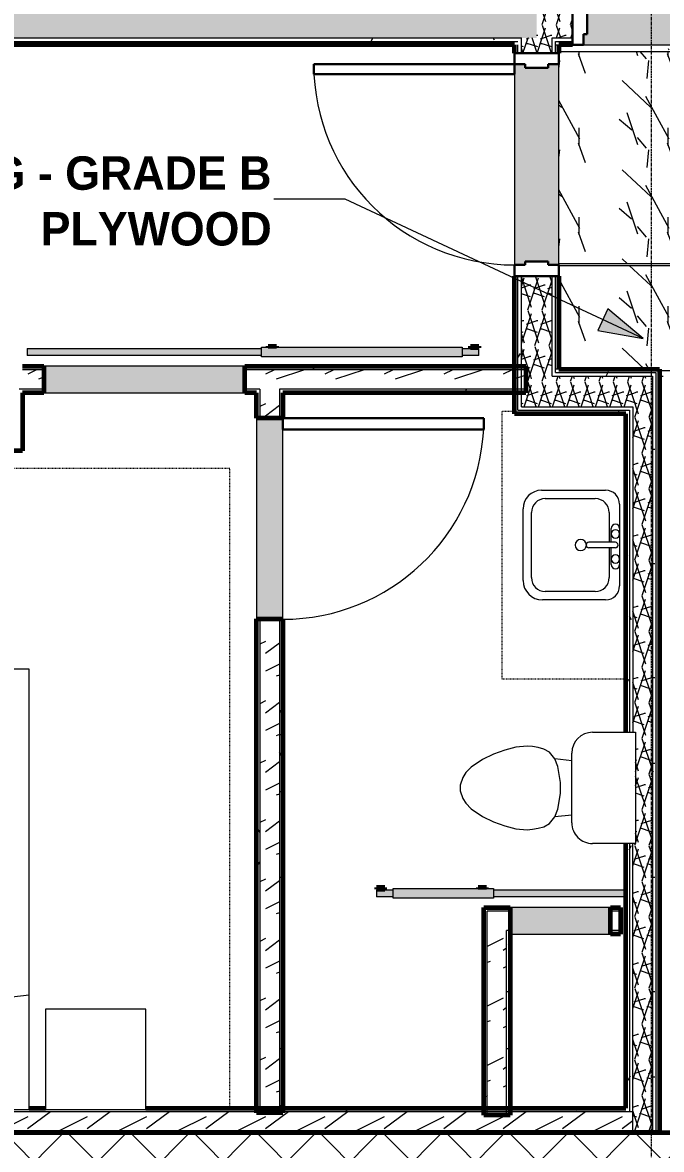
# Model space of a CAD drawing. Header units: inches. Extents: x -4169 to -1846, y 9706 to 12377.
# Drawn here: x -3594.1 to -3479.5, y 11548 to 11750.2 of the extents above; entities that cross this region are included whole.
import ezdxf

# ---------------------------------------------------------------- set-up
doc = ezdxf.new("R2010")
doc.units = ezdxf.units.IN
doc.header["$MEASUREMENT"] = 0
doc.linetypes.add('Dash', pattern=[0.25, 0.125, -0.125])
doc.linetypes.add('Grid Line 1_2_', pattern=[0.875, 0.5, -0.125, 0.125, -0.125])
for name, color, linetype, lineweight in [('0-1', 7, 'Continuous', 5), ('0-2', 7, 'Continuous', 18), ('A-CLNG', 13, 'Continuous', 18), ('A-CLNG-PATT-1', 35, 'Continuous', 18), ('A-DOOR', 31, 'Continuous', 18), ('A-DOOR-1', 250, 'Continuous', 9), ('A-DOOR-2', 90, 'Continuous', 30), ('A-DOOR-3', 135, 'Continuous', 18), ('A-DOOR-4', 7, 'Continuous', 18), ('A-DOOR-5', 50, 'Continuous', 60), ('A-DOOR-6', 31, 'Continuous', 30), ('A-DOOR-7', 31, 'Continuous', 9), ('A-DOOR-FRAM', 31, 'Continuous', 30), ('A-FLOR-2', 7, 'Continuous', 18), ('A-WALL', 113, 'Continuous', 18), ('A-WALL-1', 8, 'Continuous', 5), ('A-WALL-10', 113, 'Continuous', 5), ('A-WALL-11', 113, 'Continuous', 60), ('A-WALL-3', 50, 'Continuous', 60), ('A-WALL-4', 7, 'Continuous', 18), ('A-WALL-PATT-1', 250, 'Continuous', 9), ('A-WALL-PATT-2', 253, 'Continuous', 9), ('A-WALL-PATT-3', 252, 'Continuous', 9), ('A-WALL-PATT-4', 111, 'Continuous', 9), ('G-ANNO-TEXT', 231, 'Continuous', 9), ('I-FURN-1', 250, 'Continuous', 9), ('I-FURN-HDLN-1', 250, 'Dash', 9), ('I-WALL', 2, 'Continuous', 18), ('I-WALL-2', 2, 'Continuous', 5), ('I-WALL-3', 2, 'Continuous', 60), ('P-SANR-FIXT-2', 250, 'Continuous', 9), ('Q-CASE-HDLN-1', 250, 'Dash', 9), ('S-GRID-1', 1, 'Grid Line 1_2_', 9)]:
    doc.layers.add(name, color=color, linetype=linetype, lineweight=lineweight)
doc.styles.add('Century Gothic_B', font='GOTHICB.TTF', dxfattribs={"height": 6})
pattern_1 = [(0, (0, 0), (20.48, 5.12), [0.845, -14.515, 0.845, -14.515, -81.92]), (0, (0, 0), (20.48, 5.12), [-30.72, 0.845, -29.875, 0.845, -14.515, -35.84]), (0, (0, 0), (20.48, 5.12), [-76.8, 0.845, -9.395, 0.845, -24.755]), (120, (7.68, 2.56), (-14.67405, 15.1762003), [0.845, -14.515, 0.845, -14.515, -81.92]), (120, (7.68, 2.56), (-14.67405, 15.1762003), [-30.72, 0.845, -29.875, 0.845, -14.515, -35.84]), (120, (7.68, 2.56), (-14.67405, 15.1762003), [-76.8, 0.845, -9.395, 0.845, -24.755]), (240, (10.24, 12.8), (-5.80595, -20.2962003), [0.845, -14.515, 0.845, -14.515, -81.92]), (240, (10.24, 12.8), (-5.80595, -20.2962003), [-30.72, 0.845, -29.875, 0.845, -14.515, -35.84]), (240, (10.24, 12.8), (-5.80595, -20.2962003), [-76.8, 0.845, -9.395, 0.845, -24.755])]
pattern_2 = [(216.87, (4.265, 10.662), (31.9871619, 21.32545714), [5.331, -47.981]), (206.565, (10.662, 7.464), (-10.662476, -10.6620098), [11.921, -11.921]), (198.435, (10.662, 2.132), (-21.32449365, -10.6625869), [6.744, -26.974])]
pattern_3 = [(45, (0, 0), (-5.656854, 5.656854), []), (135, (0, 0), (-5.656854, -5.656854), [])]
pattern_4 = [(161.57, (0.32, 0.32), (-2.560496185, -0.000537386), [0, -18.214, 2.022, 0]), (18.43, (-0.32, 0.32), (-2.560496185, 0.000537386), [0, -18.214, 2.022, 0]), (108.43, (0.32, 0.32), (1.27922091, -6.400876726), [6.07, -14.166]), (71.57, (-0.32, 0.32), (1.27922091, 6.400876726), [6.07, -14.166])]

# ---------------------------------------------------------------- blocks, each defined once
blk = doc.blocks.new('Single-Flush - 36_ x 84_-1372824-ENLARGED RCP - 2ND FLOOR PLAN')
at = {"layer": 'A-DOOR-1'}
blk.add_arc((18, -2.37), 36.07, 180, 266.8211, dxfattribs=at)
at = {"layer": 'A-DOOR-2'}
for p, q in [((16, -2.37), (16, -38.39)), ((18, -2.37), (16, -2.37)), ((18, -2.37), (18, -38.39)), ((18, -38.39), (16, -38.39))]:
    blk.add_line(p, q, dxfattribs=at)
blk = doc.blocks.new('Interior_barn_door_18732 - Interior_barn_door_18732-2490868-ENLARGED RCP - 2ND FLOOR PLAN')
at = {"layer": 'A-DOOR-3'}
h = blk.add_hatch(color=256, dxfattribs=at)
h.paths.add_polyline_path([(21, -4.79), (21, -4.32), (-21, -4.34), (-21, -4.95), (21, -4.95)], flags=0)
h.paths.add_polyline_path([(-57, -4.63), (-57, -4.32), (-60, -4.34), (-60, -4.95), (-57, -4.95), (-57, -4.64)], flags=0)
h = blk.add_hatch(color=256, dxfattribs=at)
h.paths.add_polyline_path([(21, -5.55), (21, -4.95), (-21, -4.95), (-21, -5.57), (21, -5.57)], flags=0)
h.paths.add_polyline_path([(-57, -5.39), (-57, -4.95), (-60, -4.95), (-60, -5.57), (-57, -5.55), (-57, -5.39)], flags=0)
for points in [[(-58.5, -6), (-58.5, -5.67), (-60, -5.67), (-60, -6)], [(-21, -4.07), (-57, -4.07), (-57, -5.82), (-21, -5.82)], [(-22.23, -6), (-22.23, -5.82), (-23.73, -5.82), (-23.73, -6), (-22.68, -6)]]:
    blk.add_hatch(color=256, dxfattribs=at).paths.add_polyline_path(points, flags=0)
at = {"layer": 'A-DOOR-4'}
for p, q in [((-60, -4.32), (-57, -4.32)), ((-60, -4.32), (-60, -4.95)), ((-60, -4.95), (-60, -5.57)), ((-57, -5.57), (-60, -5.57)), ((-57, -5.82), (-57, -4.07)), ((-57, -4.07), (-21, -4.07)), ((-21, -5.82), (-57, -5.82)), ((-21, -4.07), (-21, -5.82)), ((-21, -4.32), (21, -4.32)), ((21, -5.57), (-21, -5.57)), ((21, -4.95), (21, -4.32)), ((21, -5.57), (21, -4.95))]:
    blk.add_line(p, q, dxfattribs=at)
at = {"layer": 'A-DOOR-5'}
for p, q in [((-60, -6), (-60, -5.67)), ((-60, -5.67), (-58.5, -5.67)), ((-58.5, -6), (-60, -6)), ((-58.5, -5.67), (-58.5, -6)), ((-23.73, -6), (-23.73, -5.82)), ((-22.23, -6), (-23.73, -6)), ((-22.23, -5.82), (-22.23, -6))]:
    blk.add_line(p, q, dxfattribs=at)
blk = doc.blocks.new('M_Sink Vanity-Square - 500 x 440mm-1372835-ENLARGED RCP - 2ND FLOOR PLAN')
at = {"layer": 'P-SANR-FIXT-2'}
for p, q in [((-5.72, 10.23), (7.14, 10.23)), ((-5.72, 10.23), (7.14, 10.23)), ((-5.22, 8.73), (6.46, 8.73)), ((-9.22, -4.59), (-9.22, 6.73)), ((-9.22, -4.59), (-9.22, 6.73)), ((-7.72, -2.72), (-7.72, 6.23)), ((8.96, 6.23), (8.96, -2.72)), ((10.46, 6.91), (10.46, -4.59)), ((10.46, 6.91), (10.46, -4.59)), ((0.12, -6.33), (0.12, -1.59)), ((1.12, -6.33), (1.12, -1.59)), ((0.12, -5.22), (-5.22, -5.22)), ((-2.88, -5.59), (0.12, -5.59)), ((6.46, -5.22), (1.12, -5.22)), ((1.12, -5.59), (3.62, -5.59)), ((7.96, -7.09), (-6.72, -7.09)), ((7.96, -7.09), (-6.72, -7.09)), ((3.62, -7.09), (-2.88, -7.09))]:
    blk.add_line(p, q, dxfattribs=at)
for centre, radius, start, end in [((-5.72, 6.73), 3.5, 90, 180), ((-5.72, 6.73), 3.5, 90, 180), ((7.14, 6.91), 3.32, 0, 90), ((7.14, 6.91), 3.32, 360, 90), ((-5.22, 6.23), 2.5, 90, 180), ((6.46, 6.23), 2.5, 360, 90), ((0.62, -0.13), 1, 360, 180), ((0.62, -0.13), 1, 180, 0), ((0.62, -1.59), 0.5, 360, 180), ((-5.22, -2.72), 2.5, 180, 270), ((6.46, -2.72), 2.5, 270, 360), ((-6.72, -4.59), 2.5, 180, 270), ((-6.72, -4.59), 2.5, 180, 270), ((-2.88, -6.34), 0.75, 90, 270), ((-1.88, -6.34), 0.75, 360, 180), ((2.62, -6.34), 0.75, 0, 180), ((3.62, -6.34), 0.75, 270, 90), ((7.96, -4.59), 2.5, 270, 0), ((7.96, -4.59), 2.5, 270, 0), ((-1.88, -6.34), 0.75, 180, 0), ((0.62, -6.33), 0.5, 180, 0), ((2.62, -6.34), 0.75, 180, 0)]:
    blk.add_arc(centre, radius, start, end, dxfattribs=at)
blk = doc.blocks.new('Toilet-Domestic-3D - Toilet-Domestic-3D-1352612-ENLARGED RCP - 2ND FLOOR PLAN')
at = {"layer": 'P-SANR-FIXT-2'}
for p, q in [((-9.98, 19.48), (9.98, 19.48)), ((-9.98, 11.75), (-9.98, 19.48)), ((9.98, 19.48), (9.98, 11.75)), ((6.25, 8.02), (-6.25, 8.02)), ((-4.86, 8.02), (-5.21, 5)), ((4.86, 8.02), (5.21, 5)), ((-5.21, 5), (-6.4, 4)), ((-3.84, 5.5), (-5.21, 5)), ((-1, 6), (-3.84, 5.5)), ((1, 6), (-1, 6)), ((3.84, 5.5), (1, 6)), ((5.21, 5), (3.84, 5.5)), ((6.4, 4), (5.21, 5)), ((-6.97, 3), (-7.24, 2)), ((-6.4, 4), (-6.97, 3)), ((6.97, 3), (6.4, 4)), ((7.24, 2), (6.97, 3)), ((-7.41, 1), (-7.5, 0)), ((-7.5, 0), (-7.33, -1.99)), ((-7.24, 2), (-7.41, 1)), ((7.41, 1), (7.24, 2)), ((7.33, -1.99), (7.5, 0)), ((7.5, 0), (7.41, 1)), ((-7.33, -1.99), (-6.79, -4)), ((6.79, -4), (7.33, -1.99)), ((-6.79, -4), (-6.06, -6)), ((6.06, -6), (6.79, -4)), ((-6.06, -6), (-5.13, -8)), ((5.13, -8), (6.06, -6)), ((-5.13, -8), (-3.74, -10)), ((3.74, -10), (5.13, -8)), ((-3.74, -10), (-2.74, -11)), ((2.74, -11), (3.74, -10)), ((-2.74, -11), (-1.87, -11.5)), ((-1.87, -11.5), (-0.5, -12)), ((-0.5, -12), (0.5, -12)), ((0.5, -12), (1.87, -11.5)), ((1.87, -11.5), (2.74, -11))]:
    blk.add_line(p, q, dxfattribs=at)
for centre, start, end in [((-6.25, 11.75), 180, 270), ((6.25, 11.75), 270, 360)]:
    blk.add_arc(centre, 3.73, start, end, dxfattribs=at)
blk = doc.blocks.new('OD_CW_Countertop - OD_CW_Countertop-V70-ENLARGED RCP - 2ND FLOOR PLAN')
at = {"layer": 'Q-CASE-HDLN-1'}
for p, q in [((48.74, 0), (48.74, 22.25)), ((0.74, 2.25), (0.74, 0)), ((0.74, 0), (48.74, 0))]:
    blk.add_line(p, q, dxfattribs=at)
blk = doc.blocks.new('Bed-Standard - Queen 60_ x 79_-1242961-ENLARGED RCP - 2ND FLOOR PLAN')
at = {"layer": 'I-FURN-1'}
for p, q in [((40.69, 37.7), (-19.31, 37.7)), ((-19.31, 37.7), (-19.31, -41.3)), ((40.69, -41.3), (40.69, 37.7)), ((-16.31, 35.7), (-16.31, 23.7)), ((-16.31, 35.7), (37.69, 35.7)), ((37.69, 35.7), (37.69, 23.7)), ((40.69, 23.7), (-19.31, 17.13)), ((-16.31, 23.7), (37.69, 23.7)), ((-19.31, -41.3), (40.69, -41.3))]:
    blk.add_line(p, q, dxfattribs=at)
at = {"layer": 'I-FURN-HDLN-1'}
for p, q in [((-55.31, 37.7), (-55.31, -77.3)), ((64.69, -77.3), (64.69, 37.7)), ((-55.31, -77.3), (64.69, -77.3))]:
    blk.add_line(p, q, dxfattribs=at)
blk = doc.blocks.new('Table-Night Stand - 18_ x 18_ x 24_-1352623-ENLARGED RCP - 2ND FLOOR PLAN')
at = {"layer": 'I-FURN-1'}
for p, q in [((18.15, 18), (0.15, 18)), ((0.15, 18), (0.15, 0)), ((18.15, 0), (18.15, 18)), ((0.15, 0), (18.15, 0))]:
    blk.add_line(p, q, dxfattribs=at)
blk = doc.blocks.new('Interior_barn_door_18732 - Interior_barn_door_18732 18_-V76-ENLARGED RCP - 2ND FLOOR PLAN')
at = {"layer": 'A-DOOR-3'}
for points in [[(-31.5, 5.67), (-31.5, 6), (-33, 6), (-33, 5.67)], [(-13.13, 4.07), (-12, 4.07), (-12, 5.82), (-30, 5.82), (-30, 4.07)], [(-13.23, 5.82), (-13.23, 6), (-14.73, 6), (-14.73, 5.82)]]:
    blk.add_hatch(color=256, dxfattribs=at).paths.add_polyline_path(points, flags=0)
h = blk.add_hatch(color=256, dxfattribs=at)
h.paths.add_polyline_path([(9, 4.95), (11.76, 4.95), (11.76, 5.57), (-12, 5.55), (-12, 4.95), (-0.27, 4.95)], flags=0)
h.paths.add_polyline_path([(-33, 4.95), (-30, 4.95), (-30, 5.57), (-33, 5.55), (-33, 5.11)], flags=0)
h = blk.add_hatch(color=256, dxfattribs=at)
h.paths.add_polyline_path([(-33, 4.32), (-30, 4.34), (-30, 4.95), (-33, 4.95), (-33, 4.34)], flags=0)
h.paths.add_polyline_path([(9, 4.32), (11.76, 4.34), (11.76, 4.95), (-12, 4.95), (-12, 4.32), (3.36, 4.32)], flags=0)
at = {"layer": 'A-DOOR-4'}
for p, q in [((-33, 5.57), (-30, 5.57)), ((-33, 5.57), (-33, 4.95)), ((-33, 4.95), (-33, 4.32)), ((-30, 4.32), (-33, 4.32)), ((-30, 4.07), (-30, 5.82)), ((-30, 5.82), (-12, 5.82)), ((-12, 4.07), (-30, 4.07)), ((-12, 5.82), (-12, 4.07)), ((-12, 5.57), (11.76, 5.57)), ((11.76, 4.32), (-12, 4.32))]:
    blk.add_line(p, q, dxfattribs=at)
at = {"layer": 'A-DOOR-5'}
for p, q in [((-33, 6), (-33, 5.67)), ((-31.5, 6), (-33, 6)), ((-33, 5.67), (-31.5, 5.67)), ((-31.5, 5.67), (-31.5, 6)), ((-14.73, 6), (-14.73, 5.82)), ((-13.23, 6), (-14.73, 6)), ((-13.23, 5.82), (-13.23, 6))]:
    blk.add_line(p, q, dxfattribs=at)
blk = doc.blocks.new('CTR - 1st Phase - Unit Layouts_rvt-1-ENLARGED RCP - 2ND FLOOR PLAN')
at = {"layer": 'A-WALL-1'}
for points in [[(-3582.36, 11683.76), (-3554.3, 11683.76), (-3554.3, 11688.51), (-3590.3, 11688.51), (-3590.3, 11683.76), (-3589.61, 11683.76)], [(-3552.18, 11643.18), (-3547.43, 11643.18), (-3547.43, 11679.18), (-3552.18, 11679.18), (-3552.18, 11664.78)], [(-3488.68, 11586.61), (-3488.68, 11591.36), (-3506.68, 11591.36), (-3506.68, 11586.61), (-3497.95, 11586.61)]]:
    blk.add_hatch(color=256, dxfattribs=at).paths.add_polyline_path(points, flags=0)
at = {"layer": 'A-WALL-PATT-1'}
h = blk.add_hatch(dxfattribs=at)
h.set_pattern_fill('FP_1', color=256, style=0, pattern_type=2)
h.set_pattern_definition(pattern_1)
h.paths.add_polyline_path([(-3594.14, 11687.89), (-3590.3, 11687.89), (-3590.3, 11688.51), (-3594.14, 11688.51)], flags=0)
h.paths.add_polyline_path([(-3504.67, 11687.89), (-3503.87, 11687.89), (-3503.87, 11687.99), (-3504.67, 11687.99), (-3504.67, 11688.51), (-3554.3, 11688.51), (-3554.3, 11687.89), (-3506.39, 11687.89)], flags=0)
h = blk.add_hatch(dxfattribs=at)
h.set_pattern_fill('FP_1', color=256, style=0, pattern_type=2)
h.set_pattern_definition(pattern_1)
h.paths.add_polyline_path([(-3594.14, 11683.76), (-3590.3, 11683.76), (-3590.3, 11684.39), (-3594.14, 11684.39)], flags=0)
h.paths.add_polyline_path([(-3552.18, 11683.76), (-3551.56, 11683.76), (-3551.56, 11684.39), (-3554.3, 11684.39), (-3554.3, 11683.76)], flags=0)
h.paths.add_polyline_path([(-3504.67, 11683.76), (-3504.67, 11684.39), (-3548.06, 11684.39), (-3548.06, 11683.76), (-3506.35, 11683.76)], flags=0)
h = blk.add_hatch(dxfattribs=at)
h.set_pattern_fill('FP_1', color=256, style=0, pattern_type=2)
h.set_pattern_definition(pattern_1)
h.paths.add_polyline_path([(-3552.18, 11555.36), (-3551.56, 11555.36), (-3551.56, 11643.18), (-3552.18, 11643.18), (-3552.18, 11555.36)], flags=0)
h.paths.add_polyline_path([(-3552.18, 11679.18), (-3551.56, 11679.18), (-3551.56, 11683.76), (-3552.18, 11683.76)], flags=0)
h = blk.add_hatch(dxfattribs=at)
h.set_pattern_fill('FP_1', color=256, style=0, pattern_type=2)
h.set_pattern_definition(pattern_1)
h.paths.add_polyline_path([(-3548.05, 11555.36), (-3547.43, 11555.36), (-3547.43, 11643.18), (-3548.06, 11643.18), (-3548.06, 11555.36)], flags=0)
h.paths.add_polyline_path([(-3547.43, 11679.18), (-3547.43, 11683.76), (-3548.06, 11683.76), (-3548.06, 11679.18)], flags=0)
h = blk.add_hatch(dxfattribs=at)
h.set_pattern_fill('FP_1', color=256, style=0, pattern_type=2)
h.set_pattern_definition(pattern_1)
h.paths.add_polyline_path([(-3511.43, 11555.36), (-3510.81, 11555.36), (-3510.81, 11591.36), (-3511.43, 11591.36), (-3511.43, 11556.18)], flags=0)
h = blk.add_hatch(dxfattribs=at)
h.set_pattern_fill('FP_1', color=256, style=0, pattern_type=2)
h.set_pattern_definition(pattern_1)
h.paths.add_polyline_path([(-3507.31, 11555.36), (-3506.68, 11555.36), (-3506.68, 11587.24), (-3507.31, 11587.24), (-3507.31, 11556.18)], flags=0)
at = {"layer": 'A-WALL-PATT-2'}
h = blk.add_hatch(dxfattribs=at)
h.set_pattern_fill('FP_2', color=256, style=0, pattern_type=2)
h.set_pattern_definition(pattern_2)
h.paths.add_polyline_path([(-3594.14, 11684.39), (-3590.3, 11684.39), (-3590.3, 11687.89), (-3594.77, 11687.89), (-3594.77, 11684.39)], flags=0)
h.paths.add_polyline_path([(-3554.3, 11684.39), (-3503.87, 11684.39), (-3503.87, 11687.89), (-3554.3, 11687.89)], flags=0)
h = blk.add_hatch(dxfattribs=at)
h.set_pattern_fill('FP_2', color=256, style=0, pattern_type=2)
h.set_pattern_definition(pattern_2)
h.paths.add_polyline_path([(-3548.06, 11554.74), (-3548.06, 11643.18), (-3551.56, 11643.18), (-3551.56, 11554.74), (-3548.07, 11554.74)], flags=0)
h.paths.add_polyline_path([(-3548.06, 11679.18), (-3548.06, 11684.39), (-3551.56, 11684.39), (-3551.56, 11679.18), (-3548.6, 11679.18)], flags=0)
h = blk.add_hatch(dxfattribs=at)
h.set_pattern_fill('FP_2', color=256, style=0, pattern_type=2)
h.set_pattern_definition(pattern_2)
h.paths.add_polyline_path([(-3510.68, 11555.36), (-3507.31, 11555.36), (-3507.31, 11590.74), (-3510.81, 11590.74), (-3510.81, 11555.36)], flags=0)
h = blk.add_hatch(dxfattribs=at)
h.set_pattern_fill('FP_2', color=256, style=0, pattern_type=2)
h.set_pattern_definition(pattern_2)
h.paths.add_polyline_path([(-3486.87, 11587.24), (-3486.87, 11590.74), (-3488.68, 11590.74), (-3488.68, 11587.24)], flags=0)
h.paths.add_polyline_path([(-3507.31, 11587.24), (-3506.68, 11587.24), (-3506.68, 11590.74), (-3507.31, 11590.74)], flags=0)
at = {"layer": 'A-WALL-3'}
for p, q in [((-3594.14, 11688.51), (-3590.3, 11688.51)), ((-3590.3, 11688.51), (-3590.3, 11683.76)), ((-3554.3, 11688.51), (-3503.87, 11688.51)), ((-3554.3, 11683.76), (-3554.3, 11688.51)), ((-3503.87, 11688.51), (-3503.87, 11683.76)), ((-3590.3, 11683.76), (-3594.14, 11683.76)), ((-3594.14, 11683.76), (-3594.14, 11678.09)), ((-3552.18, 11683.76), (-3554.3, 11683.76)), ((-3552.18, 11679.18), (-3552.18, 11683.76)), ((-3503.87, 11683.76), (-3547.43, 11683.76)), ((-3547.43, 11683.76), (-3547.43, 11679.18)), ((-3547.43, 11679.18), (-3552.18, 11679.18)), ((-3594.14, 11678.09), (-3594.14, 11673.96)), ((-3594.14, 11673.34), (-3599.44, 11673.34)), ((-3594.14, 11673.96), (-3594.14, 11673.34)), ((-3552.18, 11554.51), (-3552.18, 11643.18)), ((-3552.18, 11643.18), (-3547.43, 11643.18)), ((-3547.43, 11643.18), (-3547.43, 11554.51)), ((-3511.43, 11554.11), (-3511.43, 11591.36)), ((-3511.43, 11591.36), (-3506.68, 11591.36)), ((-3506.68, 11591.36), (-3506.68, 11554.11)), ((-3488.68, 11591.36), (-3486.87, 11591.36)), ((-3488.68, 11586.61), (-3488.68, 11591.36)), ((-3486.87, 11591.36), (-3486.87, 11586.61)), ((-3486.87, 11586.61), (-3488.68, 11586.61)), ((-3547.43, 11554.51), (-3552.18, 11554.51)), ((-3506.68, 11554.11), (-3511.43, 11554.11))]:
    blk.add_line(p, q, dxfattribs=at)
at = {"layer": 'A-WALL-4'}
for p, q in [((-3590.3, 11687.89), (-3594.14, 11687.89)), ((-3554.3, 11688.51), (-3590.3, 11688.51)), ((-3503.87, 11687.89), (-3554.3, 11687.89)), ((-3594.14, 11684.39), (-3594.77, 11684.39)), ((-3590.3, 11684.39), (-3594.14, 11684.39)), ((-3590.3, 11683.76), (-3554.3, 11683.76)), ((-3551.56, 11684.39), (-3554.3, 11684.39)), ((-3551.56, 11684.39), (-3551.56, 11683.76)), ((-3551.56, 11683.76), (-3551.56, 11679.18)), ((-3503.87, 11684.39), (-3548.06, 11684.39)), ((-3548.06, 11684.39), (-3548.06, 11683.76)), ((-3548.06, 11683.76), (-3548.06, 11679.18)), ((-3552.18, 11679.18), (-3552.18, 11643.18)), ((-3547.43, 11643.18), (-3547.43, 11679.18)), ((-3551.56, 11643.18), (-3551.56, 11554.51)), ((-3548.06, 11643.18), (-3548.06, 11554.51)), ((-3510.81, 11554.11), (-3510.81, 11590.74)), ((-3507.31, 11590.74), (-3510.81, 11590.74)), ((-3506.68, 11590.74), (-3507.31, 11590.74)), ((-3488.68, 11591.36), (-3506.68, 11591.36)), ((-3486.87, 11590.74), (-3488.68, 11590.74)), ((-3507.31, 11554.11), (-3507.31, 11587.24)), ((-3506.68, 11587.24), (-3507.31, 11587.24)), ((-3506.68, 11586.61), (-3488.68, 11586.61)), ((-3486.87, 11587.24), (-3488.68, 11587.24))]:
    blk.add_line(p, q, dxfattribs=at)
at = {"layer": '0-2'}
for name, p, rotation in [('Interior_barn_door_18732 - Interior_barn_door_18732-2490868-ENLARGED RCP - 2ND FLOOR PLAN', (-3572.3, 11686.14), 180), ('Single-Flush - 36_ x 84_-1372824-ENLARGED RCP - 2ND FLOOR PLAN', (-3549.81, 11661.18), 90.00000000001073), ('OD_CW_Countertop - OD_CW_Countertop-V70-ENLARGED RCP - 2ND FLOOR PLAN', (-3508.17, 11681.15), 269.9999999999773), ('Bed-Standard - Queen 60_ x 79_-1242961-ENLARGED RCP - 2ND FLOOR PLAN', (-3612.25, 11592.84), 180), ('M_Sink Vanity-Square - 500 x 440mm-1372835-ENLARGED RCP - 2ND FLOOR PLAN', (-3494.14, 11655.8), 89.99999999996886), ('Toilet-Domestic-3D - Toilet-Domestic-3D-1352612-ENLARGED RCP - 2ND FLOOR PLAN', (-3503.65, 11612.84), 269.9999999999678), ('Table-Night Stand - 18_ x 18_ x 24_-1352623-ENLARGED RCP - 2ND FLOOR PLAN', (-3571.86, 11573.14), 180)]:
    blk.add_blockref(name, p, dxfattribs=dict(at, rotation=rotation))
blk.add_blockref('Interior_barn_door_18732 - Interior_barn_door_18732 18_-V76-ENLARGED RCP - 2ND FLOOR PLAN', (-3497.68, 11588.99), dxfattribs=at)
blk = doc.blocks.new('CTR - 1st Phase - Shell_rvt-1-ENLARGED RCP - 2ND FLOOR PLAN')
at = {"layer": 'A-FLOR-2'}
blk.add_line((-3479.92, 11686.74), (-3479.22, 11686.74), dxfattribs=at)
at = {"layer": 'S-GRID-1'}
blk.add_line((-3481.32, 9836.18), (-3481.32, 12344.54), dxfattribs=at)
blk = doc.blocks.new('CTR - 1st Phase -Stairs _ Elevators_rvt-1-ENLARGED RCP - 2ND FLOOR PLAN')
at = {"layer": 'A-WALL-PATT-3'}
h = blk.add_hatch(dxfattribs=at)
h.set_pattern_fill('FP_52', color=256, style=0, pattern_type=2)
h.set_pattern_definition(pattern_3)
h.paths.add_polyline_path([(-3801.84, 11542.99), (-3587.32, 11542.99), (-3587.32, 11550.99), (-3819.32, 11550.99), (-3819.32, 11542.99)], flags=0)
h = blk.add_hatch(dxfattribs=at)
h.set_pattern_fill('FP_52', color=256, style=0, pattern_type=2)
h.set_pattern_definition(pattern_3)
h.paths.add_polyline_path([(-3579.32, 11430.99), (-3579.32, 11434.99), (-3587.32, 11434.99), (-3587.32, 11430.99)], flags=0)
h.paths.add_polyline_path([(-3579.32, 11442.99), (-3579.32, 11550.99), (-3587.32, 11550.99), (-3587.32, 11442.99)], flags=0)
h = blk.add_hatch(dxfattribs=at)
h.set_pattern_fill('FP_52', color=256, style=0, pattern_type=2)
h.set_pattern_definition(pattern_3)
h.paths.add_polyline_path([(-3579.32, 11542.99), (-3477.32, 11542.99), (-3477.32, 11550.99), (-3579.32, 11550.99)], flags=0)
at = {"layer": 'A-WALL-3'}
for p, q in [((-3819.32, 11550.99), (-3587.32, 11550.99)), ((-3587.32, 11550.99), (-3579.32, 11550.99)), ((-3579.32, 11550.99), (-3477.32, 11550.99))]:
    blk.add_line(p, q, dxfattribs=at)
blk = doc.blocks.new('HOLLOW METAL - UNIT DOOR-2125826-ENLARGED RCP - 2ND FLOOR PLAN')
at = {"layer": 'A-DOOR-6'}
for p, q in [((18, 40.25), (16.25, 40.25)), ((16.25, 40.25), (16.25, 4.25)), ((18, 4.25), (18, 40.25)), ((16.25, 4.25), (18, 4.25))]:
    blk.add_line(p, q, dxfattribs=at)
at = {"layer": 'A-DOOR-7'}
blk.add_arc((18, 4.25), 36, 90, 180, dxfattribs=at)
at = {"layer": 'A-DOOR-FRAM'}
for p, q in [((-18, 4.25), (-20, 4.25)), ((-20, 4.25), (-20, -3.75)), ((-18, 2.3125), (-18, 4.25)), ((18, 4.25), (18, 2.3125)), ((20, 4.25), (18, 4.25)), ((20, -3.75), (20, 4.25)), ((-17.375, 2.3125), (-18, 2.3125)), ((-17.375, -1.8125), (-17.375, 2.3125)), ((18, 2.3125), (17.375, 2.3125)), ((17.375, 2.3125), (17.375, -1.8125)), ((-18, -3.75), (-18, -1.8125)), ((-18, -1.8125), (-17.375, -1.8125)), ((17.375, -1.8125), (18, -1.8125)), ((18, -1.8125), (18, -3.75)), ((-20, -3.75), (-18, -3.75)), ((18, -3.75), (20, -3.75))]:
    blk.add_line(p, q, dxfattribs=at)
blk = doc.blocks.new('HOLLOW METAL - UNIT DOOR-2125824-ENLARGED RCP - 2ND FLOOR PLAN')
at = {"layer": 'A-DOOR-6'}
for p, q in [((16.25, -4.25), (18, -4.25)), ((16.25, -40.25), (16.25, -4.25)), ((18, -4.25), (18, -40.25)), ((18, -40.25), (16.25, -40.25))]:
    blk.add_line(p, q, dxfattribs=at)
at = {"layer": 'A-DOOR-7'}
blk.add_arc((18, -4.25), 36, 180, 270, dxfattribs=at)
at = {"layer": 'A-DOOR-FRAM'}
for p, q in [((-20, 3.75), (-18, 3.75)), ((-20, -4.25), (-20, 3.75)), ((-18, 3.75), (-18, 1.8125)), ((18, 3.75), (20, 3.75)), ((18, 1.8125), (18, 3.75)), ((20, 3.75), (20, -4.25)), ((-18, 1.8125), (-17.375, 1.8125)), ((-17.375, 1.8125), (-17.375, -2.3125)), ((17.375, 1.8125), (18, 1.8125)), ((17.375, -2.3125), (17.375, 1.8125)), ((-18, -2.3125), (-18, -4.25)), ((-17.375, -2.3125), (-18, -2.3125)), ((18, -2.3125), (17.375, -2.3125)), ((18, -4.25), (18, -2.3125)), ((-18, -4.25), (-20, -4.25)), ((20, -4.25), (18, -4.25))]:
    blk.add_line(p, q, dxfattribs=at)

msp = doc.modelspace()

# ---------------------------------------------------------------- hatches: boundary and pattern name
at = {"layer": 'A-CLNG-PATT-1'}
h = msp.add_hatch(dxfattribs=at)
h.set_pattern_fill('FP_53', color=256, style=0, pattern_type=2)
h.set_pattern_definition([(108.435, (4.16, 0), (-16.000521, 32.0003383), [6.072, -44.525]), (139.399, (2.24, 5.76), (-96.00016541, 79.9998798), [2.95, -144.562]), (136.848, (16, 7.68), (-240.00202852, 223.9982064), [7.018, -343.889]), (109.983, (10.88, 12.48), (-47.99971113, 127.99986808), [3.746, -183.53]), (90, (9.6, 0), (-16, 16), [3.2, -12.8]), (118.443, (9.6, 3.2), (112.0002199, -207.99937941), [8.734, -427.981]), (84.289, (5.44, 10.88), (-16.00092206, -143.99947947), [3.216, -157.582]), (129.806, (5.76, 14.08), (64.00060153, -80.0001644), [2.499, -122.465])])
h.paths.add_polyline_path([(-3464.18, 11687.66), (-3435.32, 11687.66), (-3435.32, 11706.61), (-3497.92, 11706.61), (-3497.92, 11687.99), (-3479.92, 11687.99), (-3479.92, 11687.66), (-3473.77, 11687.66)], flags=0)
h.paths.add_polyline_path([(-3447.3, 11706.86), (-3435.32, 11706.86), (-3435.32, 11745.01), (-3497.92, 11745.01), (-3497.92, 11706.86), (-3455.74, 11706.86)], flags=0)
h.paths.add_polyline_path([(-3478.3, 11745.26), (-3435.32, 11745.26), (-3435.32, 11746.19), (-3478.3, 11746.19)], flags=0)
at = {"layer": 'A-WALL-10'}
msp.add_hatch(color=256, dxfattribs=at).paths.add_polyline_path([(-3827.32, 11550.99), (-3481.17, 11550.99), (-3481.17, 11551.24), (-3827.32, 11551.24), (-3827.32, 11551.09)], flags=0)
at = {"layer": 'A-WALL-PATT-4'}
h = msp.add_hatch(dxfattribs=at)
h.set_pattern_fill('FP_4', color=256, style=0, pattern_type=2)
h.set_pattern_definition(pattern_4)
h.paths.add_polyline_path([(-3504.67, 11747.44), (-3501.92, 11747.44), (-3501.92, 11752.94), (-3852.47, 11752.94), (-3852.47, 11747.44), (-3514.83, 11747.44)], flags=0)
h = msp.add_hatch(dxfattribs=at)
h.set_pattern_fill('FP_4', color=256, style=0, pattern_type=2)
h.set_pattern_definition(pattern_4)
h.paths.add_polyline_path([(-3501.92, 11747.44), (-3495.52, 11747.44), (-3495.52, 11752.94), (-3501.92, 11752.94), (-3501.92, 11749.45)], flags=0)
h.paths.add_polyline_path([(-3416.67, 11747.44), (-3416.67, 11752.94), (-3455.52, 11752.94), (-3455.52, 11747.44), (-3417.3, 11747.44)], flags=0)
h = msp.add_hatch(dxfattribs=at)
h.set_pattern_fill('FP_1', color=256, style=0, pattern_type=2)
h.set_pattern_definition(pattern_1)
h.paths.add_polyline_path([(-3741.79, 11746.81), (-3504.67, 11746.81), (-3504.67, 11747.44), (-3852.47, 11747.44), (-3852.47, 11746.81), (-3742.79, 11746.81)], flags=0)
h = msp.add_hatch(dxfattribs=at)
h.set_pattern_fill('FP_4', color=256, style=0, pattern_type=2)
h.set_pattern_definition(pattern_4)
h.paths.add_polyline_path([(-3503.87, 11686.74), (-3499.17, 11686.74), (-3499.17, 11704.69), (-3504.67, 11704.69), (-3504.67, 11687.99), (-3503.87, 11687.99), (-3503.87, 11686.83)], flags=0)
h.paths.add_polyline_path([(-3503.99, 11744.69), (-3499.17, 11744.69), (-3499.17, 11747.44), (-3504.67, 11747.44), (-3504.67, 11744.69)], flags=0)
h = msp.add_hatch(dxfattribs=at)
h.set_pattern_fill('FP_1', color=256, style=0, pattern_type=2)
h.set_pattern_definition(pattern_1)
h.paths.add_polyline_path([(-3430.42, 11746.81), (-3417.3, 11746.81), (-3417.32, 11747.44), (-3455.52, 11747.44), (-3455.52, 11746.81), (-3435.32, 11746.81)], flags=0)
h.paths.add_polyline_path([(-3498.93, 11746.81), (-3495.52, 11746.81), (-3495.52, 11747.44), (-3499.17, 11747.44), (-3499.17, 11746.81)], flags=0)
h = msp.add_hatch(dxfattribs=at)
h.set_pattern_fill('FP_1', color=256, style=0, pattern_type=2)
h.set_pattern_definition(pattern_1)
h.paths.add_polyline_path([(-3505.92, 11746.19), (-3505.3, 11746.19), (-3505.3, 11746.81), (-3852.47, 11746.81), (-3852.47, 11746.19), (-3514.83, 11746.19)], flags=0)
h = msp.add_hatch(dxfattribs=at)
h.set_pattern_fill('FP_1', color=256, style=0, pattern_type=2)
h.set_pattern_definition(pattern_1)
h.paths.add_polyline_path([(-3505.3, 11680.61), (-3505.3, 11683.76), (-3505.92, 11683.76), (-3505.92, 11680.61), (-3505.37, 11680.61)], flags=0)
h.paths.add_polyline_path([(-3505.3, 11688.51), (-3505.3, 11704.69), (-3505.92, 11704.69), (-3505.92, 11688.51), (-3505.32, 11688.51)], flags=0)
h.paths.add_polyline_path([(-3505.92, 11744.69), (-3505.3, 11744.69), (-3505.3, 11746.19), (-3505.92, 11746.19)], flags=0)
h = msp.add_hatch(dxfattribs=at)
h.set_pattern_fill('FP_1', color=256, style=0, pattern_type=2)
h.set_pattern_definition(pattern_1)
h.paths.add_polyline_path([(-3504.67, 11681.24), (-3504.67, 11683.76), (-3505.3, 11683.76), (-3505.3, 11681.24)], flags=0)
h.paths.add_polyline_path([(-3504.67, 11688.51), (-3504.67, 11704.69), (-3505.3, 11704.69), (-3505.28, 11688.51)], flags=0)
h.paths.add_polyline_path([(-3504.67, 11744.69), (-3504.67, 11746.81), (-3505.3, 11746.81), (-3505.3, 11744.69)], flags=0)
h = msp.add_hatch(dxfattribs=at)
h.set_pattern_fill('FP_1', color=256, style=0, pattern_type=2)
h.set_pattern_definition(pattern_1)
h.paths.add_polyline_path([(-3417.92, 11746.19), (-3417.92, 11746.81), (-3455.52, 11746.81), (-3455.52, 11746.19), (-3430.42, 11746.19)], flags=0)
h.paths.add_polyline_path([(-3498.55, 11746.19), (-3495.52, 11746.19), (-3495.52, 11746.81), (-3498.55, 11746.81)], flags=0)
h = msp.add_hatch(dxfattribs=at)
h.set_pattern_fill('FP_4', color=256, style=0, pattern_type=2)
h.set_pattern_definition(pattern_4)
h.paths.add_polyline_path([(-3485.92, 11681.24), (-3484.67, 11681.24), (-3484.67, 11686.74), (-3503.87, 11686.74), (-3503.87, 11684.39), (-3504.67, 11684.39), (-3504.67, 11681.24), (-3497.95, 11681.24)], flags=0)
h = msp.add_hatch(dxfattribs=at)
h.set_pattern_fill('FP_1', color=256, style=0, pattern_type=2)
h.set_pattern_definition(pattern_1)
h.paths.add_polyline_path([(-3484.67, 11686.74), (-3481.17, 11686.74), (-3481.17, 11687.36), (-3499.17, 11687.36), (-3499.17, 11686.74), (-3485.3, 11686.74)], flags=0)
h = msp.add_hatch(dxfattribs=at)
h.set_pattern_fill('FP_1', color=256, style=0, pattern_type=2)
h.set_pattern_definition(pattern_1)
h.paths.add_polyline_path([(-3498.55, 11687.36), (-3480.55, 11687.36), (-3480.55, 11687.99), (-3498.55, 11687.99), (-3498.55, 11687.66)], flags=0)
h = msp.add_hatch(dxfattribs=at)
h.set_pattern_fill('FP_4', color=256, style=0, pattern_type=2)
h.set_pattern_definition(pattern_4)
h.paths.add_polyline_path([(-3481.17, 11551.24), (-3481.17, 11686.74), (-3484.67, 11686.74), (-3484.67, 11622.81), (-3484.17, 11622.81), (-3484.17, 11602.86), (-3484.67, 11602.86), (-3484.67, 11551.24)], flags=0)
h = msp.add_hatch(dxfattribs=at)
h.set_pattern_fill('FP_1', color=256, style=0, pattern_type=2)
h.set_pattern_definition(pattern_1)
h.paths.add_polyline_path([(-3481.17, 11550.99), (-3480.55, 11550.99), (-3480.55, 11687.36), (-3481.17, 11687.36), (-3481.17, 11550.99)], flags=0)
h = msp.add_hatch(dxfattribs=at)
h.set_pattern_fill('FP_1', color=256, style=0, pattern_type=2)
h.set_pattern_definition(pattern_1)
h.paths.add_polyline_path([(-3479.92, 11550.99), (-3479.92, 11550.99), (-3479.92, 11687.99), (-3480.55, 11687.99), (-3480.55, 11550.99)], flags=0)
h = msp.add_hatch(dxfattribs=at)
h.set_pattern_fill('FP_1', color=256, style=0, pattern_type=2)
h.set_pattern_definition(pattern_1)
h.paths.add_polyline_path([(-3497.95, 11679.99), (-3485.92, 11679.99), (-3485.92, 11680.61), (-3505.92, 11680.61), (-3505.92, 11679.99), (-3498.18, 11679.99)], flags=0)
h = msp.add_hatch(dxfattribs=at)
h.set_pattern_fill('FP_1', color=256, style=0, pattern_type=2)
h.set_pattern_definition(pattern_1)
h.paths.add_polyline_path([(-3485.3, 11555.36), (-3485.3, 11602.86), (-3485.92, 11602.86), (-3485.92, 11555.36)], flags=0)
h.paths.add_polyline_path([(-3485.3, 11622.81), (-3485.3, 11680.61), (-3485.92, 11680.61), (-3485.92, 11622.81), (-3485.64, 11622.81)], flags=0)
h = msp.add_hatch(dxfattribs=at)
h.set_pattern_fill('FP_1', color=256, style=0, pattern_type=2)
h.set_pattern_definition(pattern_1)
h.paths.add_polyline_path([(-3484.67, 11554.74), (-3484.67, 11602.86), (-3485.3, 11602.86), (-3485.3, 11554.74)], flags=0)
h.paths.add_polyline_path([(-3484.67, 11622.81), (-3484.67, 11681.24), (-3485.3, 11681.24), (-3485.3, 11622.81), (-3485.01, 11622.81)], flags=0)
h = msp.add_hatch(dxfattribs=at)
h.set_pattern_fill('FP_1', color=256, style=0, pattern_type=2)
h.set_pattern_definition(pattern_1)
h.paths.add_polyline_path([(-3817.79, 11554.74), (-3681.07, 11554.74), (-3681.07, 11555.36), (-3724.19, 11555.36), (-3724.19, 11555.14), (-3754.19, 11555.14), (-3754.19, 11555.36), (-3827.32, 11555.36), (-3827.32, 11554.74), (-3820.51, 11554.74)], flags=0)
h.paths.add_polyline_path([(-3485.3, 11554.74), (-3485.3, 11555.36), (-3548.06, 11555.36), (-3548.06, 11554.74), (-3497.95, 11554.74)], flags=0)
h.paths.add_polyline_path([(-3551.56, 11554.74), (-3551.56, 11555.36), (-3572.01, 11555.36), (-3572.01, 11555.14), (-3590.01, 11555.14), (-3590.01, 11555.36), (-3592.94, 11555.36), (-3592.94, 11555.14), (-3652.94, 11555.14), (-3652.94, 11555.36), (-3655.94, 11555.36), (-3655.94, 11555.14), (-3673.94, 11555.14), (-3673.94, 11555.36), (-3677.57, 11555.36), (-3677.57, 11554.74), (-3565.48, 11554.74)], flags=0)
h = msp.add_hatch(dxfattribs=at)
h.set_pattern_fill('FP_2', color=256, style=0, pattern_type=2)
h.set_pattern_definition(pattern_2)
h.paths.add_polyline_path([(-3826.24, 11551.24), (-3484.67, 11551.24), (-3484.67, 11554.74), (-3827.32, 11554.74), (-3827.32, 11551.24), (-3826.35, 11551.24)], flags=0)
at = {"layer": 'G-ANNO-TEXT'}
msp.add_hatch(color=256, dxfattribs=at).paths.add_polyline_path([(-3482.8, 11693.48), (-3489.14, 11698.81), (-3490.95, 11694.93)], flags=0)
at = {"layer": 'I-WALL'}
h = msp.add_hatch(color=256, dxfattribs=at)
h.paths.add_polyline_path([(-3497.92, 11687.99), (-3497.95, 11704.69), (-3498.55, 11704.69), (-3498.55, 11687.99), (-3497.95, 11687.99)], flags=0)
h.paths.add_polyline_path([(-3497.92, 11744.69), (-3497.95, 11746.19), (-3498.55, 11746.19), (-3498.55, 11744.69), (-3497.95, 11744.69)], flags=0)
at = {"layer": 'I-WALL-2'}
for points in [[(-3478.3, 11746.19), (-3457.52, 11746.19), (-3457.52, 11748.13), (-3458.15, 11748.13), (-3458.15, 11752.25), (-3457.52, 11752.25), (-3457.52, 11754.19), (-3493.52, 11754.19), (-3493.52, 11752.25), (-3492.9, 11752.25), (-3492.9, 11748.13), (-3493.52, 11748.13), (-3493.52, 11746.19)], [(-3498.93, 11706.69), (-3497.92, 11706.69), (-3497.95, 11742.69), (-3499.86, 11742.69), (-3499.86, 11742.06), (-3503.99, 11742.06), (-3503.99, 11742.69), (-3505.92, 11742.69), (-3505.92, 11706.69), (-3503.99, 11706.69), (-3503.99, 11707.31), (-3499.86, 11707.31), (-3499.86, 11706.69), (-3499.17, 11706.69)]]:
    msp.add_hatch(color=256, dxfattribs=at).paths.add_polyline_path(points, flags=0)

# ---------------------------------------------------------------- linework, layer by layer
at = {"layer": 'A-CLNG'}
for p, q in [((-3497.92, 11745.01), (-3435.32, 11745.01)), ((-3435.32, 11706.86), (-3497.92, 11706.86)), ((-3497.92, 11706.61), (-3435.32, 11706.61)), ((-3435.32, 11687.66), (-3479.92, 11687.66))]:
    msp.add_line(p, q, dxfattribs=at)
at = {"layer": 'A-WALL'}
for p, q in [((-3852.47, 11747.44), (-3504.67, 11747.44)), ((-3504.67, 11744.69), (-3504.67, 11747.44)), ((-3499.17, 11747.44), (-3495.52, 11747.44)), ((-3499.17, 11744.69), (-3499.17, 11747.44)), ((-3852.47, 11746.81), (-3505.3, 11746.81)), ((-3505.3, 11744.69), (-3505.3, 11746.19)), ((-3498.55, 11746.81), (-3495.52, 11746.81)), ((-3498.55, 11744.69), (-3498.55, 11746.81)), ((-3498.55, 11746.19), (-3497.92, 11746.19)), ((-3505.3, 11680.61), (-3505.3, 11704.69)), ((-3504.67, 11681.24), (-3504.67, 11704.69)), ((-3499.17, 11686.74), (-3499.17, 11704.69)), ((-3498.55, 11687.36), (-3498.55, 11704.69)), ((-3499.17, 11686.74), (-3481.17, 11686.74)), ((-3497.92, 11687.99), (-3498.55, 11687.99)), ((-3498.55, 11687.36), (-3480.55, 11687.36)), ((-3481.17, 11686.74), (-3481.17, 11550.99)), ((-3480.55, 11687.36), (-3480.55, 11550.99)), ((-3505.3, 11680.61), (-3485.3, 11680.61)), ((-3504.67, 11681.24), (-3484.67, 11681.24)), ((-3485.3, 11680.61), (-3485.3, 11622.81)), ((-3484.67, 11681.24), (-3484.67, 11622.81)), ((-3485.3, 11602.86), (-3485.3, 11554.74)), ((-3484.67, 11551.24), (-3484.67, 11602.86)), ((-3484.67, 11554.74), (-3827.32, 11554.74)), ((-3481.17, 11551.24), (-3827.32, 11551.24))]:
    msp.add_line(p, q, dxfattribs=at)
at = {"layer": 'A-WALL-11'}
for p, q in [((-3592.94, 11555.36), (-3590.01, 11555.36)), ((-3572.01, 11555.36), (-3485.92, 11555.36)), ((-3479.92, 11555.36), (-3479.92, 11550.99)), ((-3479.92, 11550.99), (-3827.32, 11550.99))]:
    msp.add_line(p, q, dxfattribs=at)
at = {"layer": 'G-ANNO-TEXT'}
for p, q in [((-3536.3, 11718.51), (-3549.06, 11718.51)), ((-3482.8, 11693.48), (-3536.3, 11718.51)), ((-3489.14, 11698.81), (-3490.95, 11694.93)), ((-3482.8, 11693.48), (-3489.14, 11698.81)), ((-3490.95, 11694.93), (-3482.8, 11693.48))]:
    msp.add_line(p, q, dxfattribs=at)
at = {"layer": 'I-WALL'}
for p, q in [((-3493.52, 11746.19), (-3457.52, 11746.19)), ((-3497.92, 11706.69), (-3497.92, 11742.69)), ((-3505.92, 11740.94), (-3505.92, 11706.69))]:
    msp.add_line(p, q, dxfattribs=at)
at = {"layer": 'I-WALL-3'}
for p, q in [((-3505.92, 11746.19), (-3852.47, 11746.19)), ((-3505.92, 11744.69), (-3505.92, 11746.19)), ((-3495.52, 11746.19), (-3497.92, 11746.19)), ((-3497.92, 11746.19), (-3497.92, 11744.69)), ((-3505.92, 11679.99), (-3505.92, 11704.69)), ((-3497.92, 11704.69), (-3497.92, 11687.99)), ((-3497.92, 11687.99), (-3479.92, 11687.99)), ((-3479.92, 11687.99), (-3479.92, 11555.36)), ((-3485.92, 11679.99), (-3505.92, 11679.99)), ((-3485.92, 11622.81), (-3485.92, 11679.99)), ((-3485.92, 11555.36), (-3485.92, 11602.86))]:
    msp.add_line(p, q, dxfattribs=at)

# ---------------------------------------------------------------- block references
at = {"layer": '0-1'}
for name in ['CTR - 1st Phase - Shell_rvt-1-ENLARGED RCP - 2ND FLOOR PLAN', 'CTR - 1st Phase -Stairs _ Elevators_rvt-1-ENLARGED RCP - 2ND FLOOR PLAN', 'CTR - 1st Phase - Unit Layouts_rvt-1-ENLARGED RCP - 2ND FLOOR PLAN']:
    msp.add_blockref(name, (0, 0), dxfattribs=at)
at = {"layer": 'A-DOOR'}
for name, p, rotation in [('HOLLOW METAL - UNIT DOOR-2125824-ENLARGED RCP - 2ND FLOOR PLAN', (-3475.52, 11749.94), 180), ('HOLLOW METAL - UNIT DOOR-2125826-ENLARGED RCP - 2ND FLOOR PLAN', (-3501.67, 11724.69), 89.99999999999197)]:
    msp.add_blockref(name, p, dxfattribs=dict(at, rotation=rotation))

# ---------------------------------------------------------------- texts
at = {"layer": 'G-ANNO-TEXT', "char_height": 6, "attachment_point": 1, "style": 'Century Gothic_B'}
for s, insert, width in [('FLOATING CEILING - GRADE B', (-3669.4, 11726.18), 145.844), ('PLYWOOD', (-3590.9, 11716.18), 50.702)]:
    msp.add_mtext(s, dxfattribs=dict(at, insert=insert, width=width))

doc.saveas('drawing.dxf')
